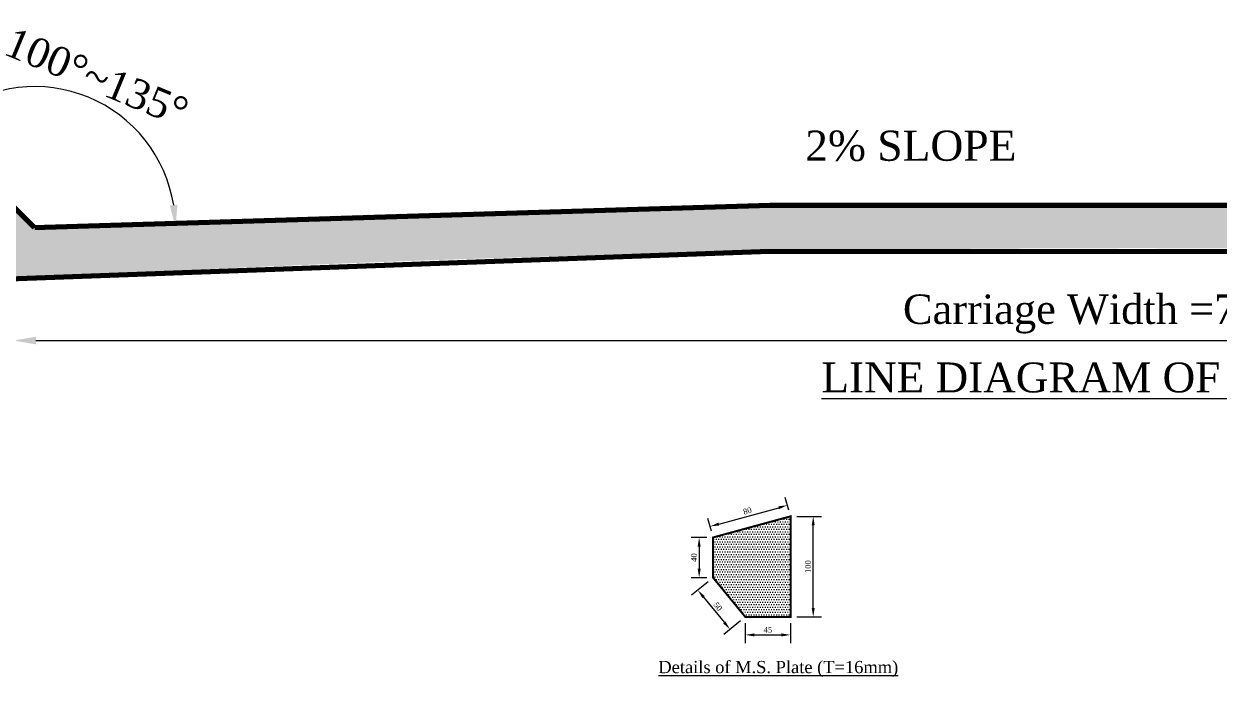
# Model space of a CAD drawing. Extents: x 25837 to 33401, y -1784 to 3293.
# Drawn here: x 27251 to 28440, y 266 to 916 of the extents above; entities that cross this region are included whole.
import ezdxf

# ---------------------------------------------------------------- set-up
doc = ezdxf.new("R2010")
doc.units = 0
doc.header["$LTSCALE"] = 200
doc.header["$MEASUREMENT"] = 0
doc.layers.get('Defpoints').update_dxf_attribs({"linetype": 'CONTINUOUS'})
doc.layers.add('Dim Arrow', color=150, linetype='CONTINUOUS', lineweight=9)
doc.layers.add('Line', color=6, linetype='CONTINUOUS', lineweight=25)
doc.layers.add('hatch', color=250, linetype='CONTINUOUS')
doc.layers.add('Text', color=7, linetype='CONTINUOUS')
doc.styles.add('dimen_text', font='simplex.shx')
doc.styles.get("Standard").update_dxf_attribs({"font": 'times.ttf'})
doc.dimstyles.new('dim_5', dxfattribs={"dimscale": 45, "dimtxt": 0.18, "dimasz": 0.2, "dimexe": 0.18, "dimexo": 0.14, "dimgap": 0.09, "dimtad": 1, "dimdec": 0, "dimzin": 0, "dimdsep": 46, "dimtxsty": 'dimen_text', "dimcen": 0.09, "dimclrd": 256, "dimclre": 256, "dimclrt": 7, "dimadec": 0, "dimazin": 0, "dimtfac": 1, "dimtdec": 0, "dimtofl": 0, "dimtmove": 0, "dimatfit": 3, "dimfxl": 1, "dimtolj": 1, "dimtzin": 0, "dimarcsym": 0})

# ---------------------------------------------------------------- blocks, each defined once
blk = doc.blocks.new('*D24')
at = {"layer": 'Defpoints', "color": 0, "transparency": 16777216}
for p in [(27240.6, 662.4), (29477.6, 662.4), (29477.6, 601)]:
    blk.add_point(p, dxfattribs=at)
at = {"layer": 'hatch', "lineweight": -2, "transparency": 16777216}
for p, q in [((27240.6, 656.1), (27240.6, 592.9)), ((29477.6, 656.1), (29477.6, 592.9)), ((27263.1, 601), (29455.1, 601))]:
    blk.add_line(p, q, dxfattribs=at)
at = {"layer": 'hatch', "transparency": 16777216}
for points in [[(27263.1, 604.8), (27263.1, 597.3), (27240.6, 601)], [(29455.1, 604.8), (29455.1, 597.3), (29477.6, 601)]]:
    blk.add_solid(points, dxfattribs=at)
at = {"layer": 'hatch', "color": 7, "transparency": 16777216, "insert": (28359.1, 627.4), "char_height": 29.25, "attachment_point": 5}
blk.add_mtext('\\A1;Carriage Width =7300mm', dxfattribs=at)
blk = doc.blocks.new('*D25')
at = {"layer": 'Defpoints', "color": 0, "transparency": 16777216}
for p in [(27120.3, 854.7), (27360.9, 812.5), (27261.7, 713.3), (27261.7, 713.3), (29456.5, 713.3)]:
    blk.add_point(p, dxfattribs=at)
at = {"layer": 'hatch', "lineweight": -2, "transparency": 16777216}
blk.add_arc((27261.7, 713.3), 140.3, 9.2007, 125.7993, dxfattribs=at)
at = {"layer": 'hatch', "transparency": 16777216}
for points in [[(27182.1, 824.2), (27177.2, 829.9), (27162.5, 812.5)], [(27403.9, 736), (27396.4, 735.4), (27402, 713.3)]]:
    blk.add_solid(points, dxfattribs=at)
at = {"layer": 'hatch', "color": 7, "transparency": 16777216, "insert": (27323.6, 862.9), "char_height": 29.25, "attachment_point": 5, "rotation": 337.5}
blk.add_mtext('\\A1;100%%D~135°', dxfattribs=at)
blk = doc.blocks.new('*D57')
at = {"layer": 'Defpoints', "color": 0, "transparency": 16777216}
for p in [(28010.9, 437.2), (28013.9, 426.2), (27936.9, 405.2)]:
    blk.add_point(p, dxfattribs=at)
at = {"layer": 'Line', "lineweight": -2, "transparency": 16777216}
for p, q in [((28012.2, 432.3), (28008.7, 445)), ((27942.6, 418.5), (28002.2, 434.8)), ((27935.2, 411.3), (27931.7, 424))]:
    blk.add_line(p, q, dxfattribs=at)
at = {"layer": 'Line', "transparency": 16777216}
for points in [[(28001.8, 436.2), (28002.6, 433.4), (28010.9, 437.2)], [(27942.2, 420), (27943, 417.1), (27933.9, 416.2)]]:
    blk.add_solid(points, dxfattribs=at)
at = {"layer": 'Line', "color": 7, "transparency": 16777216, "insert": (27971, 431.6), "char_height": 5.62, "attachment_point": 5, "rotation": 15.2551}
blk.add_mtext('\\A1;80', dxfattribs=at)
blk = doc.blocks.new('*D58')
at = {"layer": 'Defpoints', "color": 0, "transparency": 16777216}
for p in [(27936.9, 405.2), (27923, 365.2), (27936.9, 365.2)]:
    blk.add_point(p, dxfattribs=at)
at = {"layer": 'Line', "lineweight": -2, "transparency": 16777216}
for p, q in [((27930.6, 405.2), (27914.9, 405.2)), ((27923, 396.2), (27923, 374.2)), ((27930.6, 365.2), (27914.9, 365.2))]:
    blk.add_line(p, q, dxfattribs=at)
at = {"layer": 'Line', "transparency": 16777216}
for points in [[(27921.5, 396.2), (27924.5, 396.2), (27923, 405.2)], [(27921.5, 374.2), (27924.5, 374.2), (27923, 365.2)]]:
    blk.add_solid(points, dxfattribs=at)
at = {"layer": 'Line', "color": 7, "transparency": 16777216, "insert": (27917.9, 385.2), "char_height": 5.62, "attachment_point": 5, "rotation": 90}
blk.add_mtext('\\A1;40', dxfattribs=at)
blk = doc.blocks.new('*D59')
at = {"layer": 'Defpoints', "color": 0, "transparency": 16777216}
for p in [(27936.9, 365.2), (27968.9, 326.2), (27953.7, 313.8)]:
    blk.add_point(p, dxfattribs=at)
at = {"layer": 'Line', "lineweight": -2, "transparency": 16777216}
for p, q in [((27932, 361.2), (27915.4, 347.7)), ((27927.4, 345.8), (27948, 320.8)), ((27964, 322.2), (27947.4, 308.7))]:
    blk.add_line(p, q, dxfattribs=at)
at = {"layer": 'Line', "transparency": 16777216}
for points in [[(27928.6, 346.8), (27926.2, 344.9), (27921.7, 352.8)], [(27949.2, 321.7), (27946.8, 319.8), (27953.7, 313.8)]]:
    blk.add_solid(points, dxfattribs=at)
at = {"layer": 'Line', "color": 7, "transparency": 16777216, "insert": (27941.7, 336.5), "char_height": 5.62, "attachment_point": 5, "rotation": 309.3693}
blk.add_mtext('\\A1;50', dxfattribs=at)
blk = doc.blocks.new('*D60')
at = {"layer": 'Defpoints', "color": 0, "transparency": 16777216}
for p in [(27968.9, 326.2), (28013.9, 326.2), (28013.9, 308.3)]:
    blk.add_point(p, dxfattribs=at)
at = {"layer": 'Line', "lineweight": -2, "transparency": 16777216}
for p, q in [((27968.9, 319.9), (27968.9, 300.2)), ((28013.9, 319.9), (28013.9, 300.2)), ((27977.9, 308.3), (28004.9, 308.3))]:
    blk.add_line(p, q, dxfattribs=at)
at = {"layer": 'Line', "transparency": 16777216}
for points in [[(27977.9, 309.8), (27977.9, 306.8), (27968.9, 308.3)], [(28004.9, 309.8), (28004.9, 306.8), (28013.9, 308.3)]]:
    blk.add_solid(points, dxfattribs=at)
at = {"layer": 'Line', "color": 7, "transparency": 16777216, "insert": (27991.4, 313.4), "char_height": 5.62, "attachment_point": 5}
blk.add_mtext('\\A1;45', dxfattribs=at)
blk = doc.blocks.new('*D61')
at = {"layer": 'Defpoints', "color": 0, "transparency": 16777216}
for p in [(28013.9, 426.2), (28036.5, 426.2), (28013.9, 326.2)]:
    blk.add_point(p, dxfattribs=at)
at = {"layer": 'Line', "lineweight": -2, "transparency": 16777216}
for p, q in [((28020.2, 426.2), (28044.6, 426.2)), ((28036.5, 335.2), (28036.5, 417.2)), ((28020.2, 326.2), (28044.6, 326.2))]:
    blk.add_line(p, q, dxfattribs=at)
at = {"layer": 'Line', "transparency": 16777216}
for points in [[(28035, 417.2), (28038, 417.2), (28036.5, 426.2)], [(28035, 335.2), (28038, 335.2), (28036.5, 326.2)]]:
    blk.add_solid(points, dxfattribs=at)
at = {"layer": 'Line', "color": 7, "transparency": 16777216, "insert": (28031.3, 376.2), "char_height": 5.62, "attachment_point": 5, "rotation": 90}
blk.add_mtext('\\A1;100', dxfattribs=at)
blk = doc.blocks.new('*D62')
at = {"layer": 'Defpoints', "color": 0, "transparency": 16777216}
for p in [(29456.5, 853.6), (29597.9, 854.7), (27261.7, 713.3), (29456.5, 713.3), (29456.5, 713.3)]:
    blk.add_point(p, dxfattribs=at)
at = {"layer": 'hatch', "lineweight": -2, "transparency": 16777216}
blk.add_arc((29456.5, 713.3), 140.3, 54.2007, 170.7993, dxfattribs=at)
at = {"layer": 'hatch', "transparency": 16777216}
for points in [[(29541, 829.9), (29536.1, 824.2), (29555.7, 812.5)], [(29321.8, 735.4), (29314.3, 736), (29316.2, 713.3)]]:
    blk.add_solid(points, dxfattribs=at)
at = {"layer": 'hatch', "color": 7, "transparency": 16777216, "insert": (29394.6, 862.9), "char_height": 29.25, "attachment_point": 5, "rotation": 22.5}
blk.add_mtext('\\A1;100%%D~135°', dxfattribs=at)

msp = doc.modelspace()

# ---------------------------------------------------------------- hatches: boundary and pattern name
at = {"layer": 'Line'}
h = msp.add_hatch(dxfattribs=at)
h.set_pattern_fill('DOTS', color=8, scale=100)
h.paths.add_polyline_path([(29619, 803.9), (29583.1, 839.9), (29456.5, 713.3, 0.011365), (28359.1, 738.2), (28359.1, 692.9, -0.013623), (29477.6, 662.4)])
h.paths.add_polyline_path([(28359.1, 738.2, 0.011365), (27261.7, 713.3), (27135.1, 839.9), (27099.2, 803.9), (27240.6, 662.4), (27240.7, 662.4, -0.013622), (28359.1, 692.9)])
h = msp.add_hatch(dxfattribs=at)
h.set_pattern_fill('DOTS', color=8, scale=40)
h.set_pattern_definition([(0, (0, -1021.6106), (1.25, 2.5), [0, -2.5])])
h.paths.add_polyline_path([(28013.9, 426.2), (27936.9, 405.2), (27936.9, 365.2), (27968.9, 326.2), (28013.9, 326.2)])

# ---------------------------------------------------------------- linework, layer by layer
at = {"layer": 'Dim Arrow'}
msp.add_lwpolyline([(27965.6, 763.5, 0, 15, 0), (28002.9, 764.2, 0, 0, 0), (28225.5, 768.4, 0, 0, 0)], format="xyseb", dxfattribs=at)
at = {"layer": 'hatch', "color": 1, "lineweight": 30, "const_width": 2}
msp.add_lwpolyline([(27968.9, 326.2), (28013.9, 326.2), (28013.9, 426.2), (27936.9, 405.2), (27936.9, 365.2)], close=True, dxfattribs=at)
at = {"layer": 'Line', "color": 1, "const_width": 5}
msp.add_lwpolyline([(27135.1, 839.9), (27261.7, 713.3)], dxfattribs=at)
for points in [[(29456.5, 713.3, 0.022733), (27261.7, 713.3)], [(29477.6, 662.4, 0.02725), (27240.7, 662.4)]]:
    msp.add_lwpolyline(points, format="xyb", dxfattribs=at)

# ---------------------------------------------------------------- texts
at = {"layer": 'Text', "attachment_point": 1}
for s, insert, char_height, width in [('2% SLOPE', (28028.5, 809.8), 30, 284.46), ('{\\LLINE DIAGRAM OF STRIP SEALS}', (28044.7, 579.2), 29.743, 743.829), ('{\\LDetails of M.S. Plate (T=16mm)}', (27882.4, 282.4), 12.15, 313.001)]:
    msp.add_mtext(s, dxfattribs=dict(at, insert=insert, char_height=char_height, width=width))

# ---------------------------------------------------------------- dimensions: what is measured, and where the dimension line sits
at = {"layer": 'hatch'}
for base, line1, line2, picture, middle in [((27360.9, 812.5), ((27261.7, 713.3), (29456.5, 713.3)), ((27120.3, 854.7), (27261.7, 713.3)), '*D25', (27323.6, 862.9)), ((29456.5, 853.6), ((29456.5, 713.3), (27261.7, 713.3)), ((29597.9, 854.7), (29456.5, 713.3)), '*D62', (29394.6, 862.9))]:
    dim = msp.add_angular_dim_2l(base=base, line1=line1, line2=line2, text='100%%D~<>', dimstyle='dim_5', override={"dimtxt": 0.65, "dimasz": 0.5, "dimgap": 0.15, "dimtxsty": 'Standard', "dimfxl": 30, "dimfxlon": 1}, dxfattribs=at)
    dim.commit()
    dim.dimension.update_dxf_attribs({"geometry": picture, "text_midpoint": middle})
dim = msp.add_linear_dim(base=(29477.6, 601), p1=(27240.6, 662.4), p2=(29477.6, 662.4), text='Carriage Width =7300mm', dimstyle='dim_5', override={"dimtxt": 0.65, "dimasz": 0.5, "dimgap": 0.15, "dimtxsty": 'Standard', "dimfxl": 30, "dimfxlon": 1}, dxfattribs=at)
dim.commit()
dim.dimension.update_dxf_attribs({"geometry": '*D24', "text_midpoint": (28359.1, 627.4)})
at = {"layer": 'Line', "color": 1}
for p1, p2, distance, picture, middle in [((27936.9, 405.2), (28013.9, 426.2), 11.3, '*D57', (27971, 431.6)), ((28013.9, 326.2), (28013.9, 426.2), -22.6, '*D61', (28031.3, 376.2)), ((27936.9, 405.2), (27936.9, 365.2), -13.8, '*D58', (27917.9, 385.2)), ((27936.9, 365.2), (27968.9, 326.2), -19.6, '*D59', (27941.7, 336.5)), ((27968.9, 326.2), (28013.9, 326.2), -17.9, '*D60', (27991.4, 313.4))]:
    dim = msp.add_aligned_dim(p1=p1, p2=p2, distance=distance, dimstyle='dim_5', override={"dimtxt": 0.125, "dimgap": 0.05, "dimtxsty": 'Standard', "dimfxl": 20, "dimfxlon": 1, "dimarcsym": 1}, dxfattribs=at)
    dim.commit()
    dim.dimension.update_dxf_attribs({"geometry": picture, "text_midpoint": middle})

doc.saveas('drawing.dxf')
